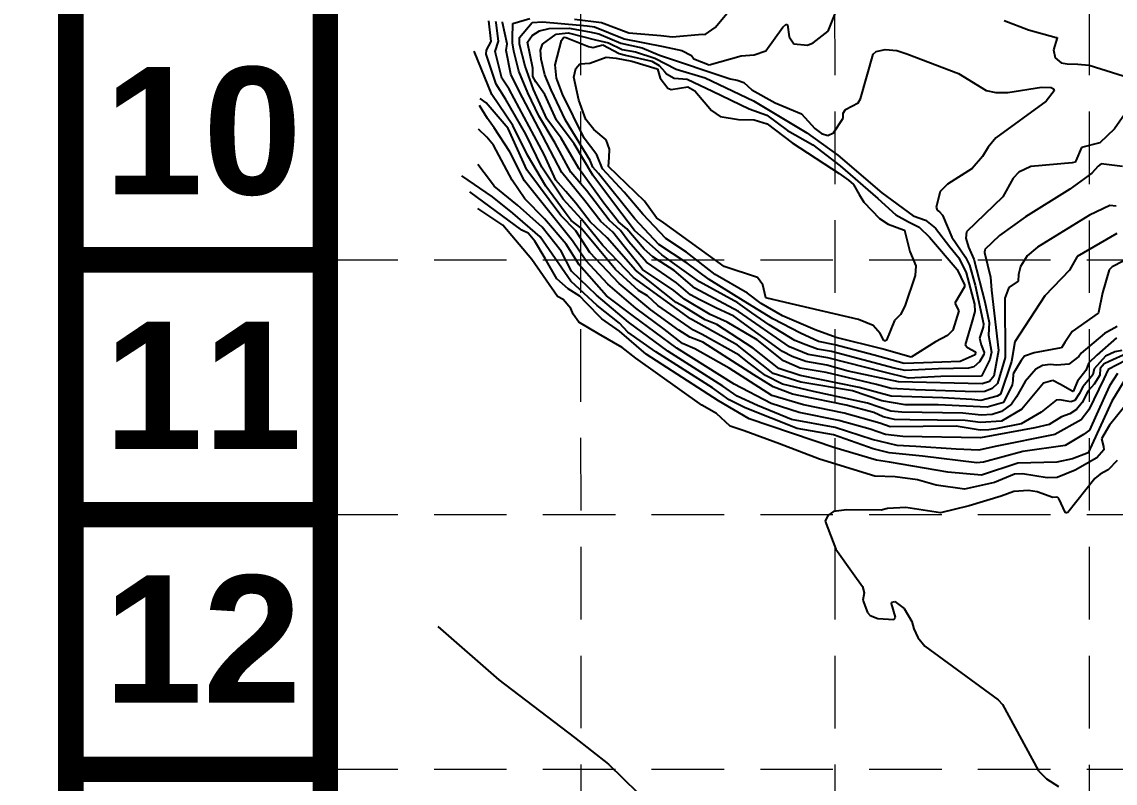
# Model space of a CAD drawing. Header units: inches. Extents: x 2520351 to 2523325, y 7106287 to 7111535.
# Drawn here: x 2520610.3 to 2520836.4, y 7108971.9 to 7109129.2 of the extents above; entities that cross this region are included whole.
import ezdxf
from ezdxf.enums import TextEntityAlignment as Align

# ---------------------------------------------------------------- set-up
doc = ezdxf.new("R2010")
doc.units = ezdxf.units.IN
doc.header["$MEASUREMENT"] = 0
doc.linetypes.add('DASHED', pattern=[0.75, 0.5, -0.25])
doc.linetypes.add('HIDDEN', pattern=[0.375, 0.25, -0.125])
for name, color, linetype in [('BASE', 7, 'Continuous'), ('CONTOURS', 35, 'Continuous'), ('GRID', 254, 'DASHED'), ('XPAV-sc1$0$p-foc', 11, 'Continuous')]:
    doc.layers.add(name, color=color, linetype=linetype)
doc.styles.get("Standard").update_dxf_attribs({"font": 'ARIALBD.TTF'})

msp = doc.modelspace()

# ---------------------------------------------------------------- linework, layer by layer
at = {"layer": 'BASE', "const_width": 5.26}
for points in [[(2522726.09, 7106289.98), (2522726.09, 7109659.08), (2520620.41, 7109659.08), (2520620.41, 7106289.98)], [(2522673.45, 7106342.62), (2522673.45, 7109606.44), (2520673.05, 7109606.44), (2520673.05, 7106342.62)]]:
    msp.add_lwpolyline(points, close=True, dxfattribs=at)
for points in [[(2520673.05, 7109080.01), (2520620.41, 7109080.01)], [(2520673.05, 7109027.37), (2520620.41, 7109027.37)], [(2520673.05, 7108974.73), (2520620.41, 7108974.73)]]:
    msp.add_lwpolyline(points, dxfattribs=at)
at = {"layer": 'CONTOURS'}
for p, q in [((2520777.04, 7109127.31, 747), (2520780.09, 7109134.85, 747)), ((2520753.72, 7109128.02, 746), (2520757.24, 7109132.26, 746)), ((2520707.35, 7109125.18, 743), (2520706.91, 7109129.41, 743)), ((2520708.37, 7109129, 744), (2520708.35, 7109129.31, 744)), ((2520711.86, 7109128.84, 746), (2520715.35, 7109129.91, 746)), ((2520724.61, 7109129.76, 746), (2520730.16, 7109129.07, 746)), ((2520813.47, 7109129.52, 747), (2520818.52, 7109127.53, 747)), ((2520708.87, 7109125.23, 744), (2520708.37, 7109129, 744)), ((2520709.71, 7109129.1, 745), (2520709.71, 7109129.21, 745)), ((2520710.64, 7109124.69, 745), (2520709.71, 7109129.1, 745)), ((2520711.75, 7109125.79, 746), (2520711.86, 7109128.84, 746)), ((2520713.22, 7109125.96, 747), (2520715.84, 7109129.05, 747)), ((2520715.81, 7109126.38, 748), (2520717.36, 7109127.38, 748)), ((2520715.84, 7109129.05, 747), (2520717.99, 7109129.19, 747)), ((2520717.36, 7109127.38, 748), (2520719.34, 7109127.86, 748)), ((2520717.99, 7109129.19, 747), (2520725.72, 7109128.54, 747)), ((2520719.34, 7109127.86, 748), (2520723.48, 7109127.91, 748)), ((2520723.48, 7109127.91, 748), (2520727.68, 7109127.12, 748)), ((2520725.72, 7109128.54, 747), (2520727.2, 7109128.37, 747)), ((2520727.2, 7109128.37, 747), (2520728.73, 7109128.15, 747)), ((2520727.68, 7109127.12, 748), (2520729.65, 7109126.71, 748)), ((2520728.73, 7109128.15, 747), (2520734.86, 7109125.7, 747)), ((2520730.16, 7109129.07, 746), (2520735.82, 7109126.96, 746)), ((2520751.64, 7109126.58, 746), (2520753.72, 7109128.02, 746)), ((2520764.15, 7109123.24, 747), (2520767.7, 7109128.08, 747)), ((2520767.7, 7109128.08, 747), (2520768.33, 7109128.69, 747)), ((2520768.33, 7109128.69, 747), (2520768.4, 7109128.7, 747)), ((2520768.4, 7109128.7, 747), (2520768.53, 7109128.69, 747)), ((2520768.53, 7109128.69, 747), (2520768.61, 7109128.66, 747)), ((2520768.61, 7109128.66, 747), (2520768.67, 7109128.62, 747)), ((2520768.67, 7109128.62, 747), (2520768.99, 7109126.13, 747)), ((2520773.99, 7109124.88, 747), (2520777.04, 7109127.31, 747)), ((2520818.52, 7109127.53, 747), (2520824.26, 7109126, 747)), ((2520706.38, 7109123.35, 743), (2520707.35, 7109125.18, 743)), ((2520708.21, 7109123.06, 744), (2520708.87, 7109125.23, 744)), ((2520711.79, 7109124.84, 746), (2520711.75, 7109125.79, 746)), ((2520712.07, 7109123.17, 746), (2520711.79, 7109124.84, 746)), ((2520713.21, 7109124.57, 747), (2520713.22, 7109125.96, 747)), ((2520714.87, 7109125.04, 748), (2520715.81, 7109126.38, 748)), ((2520715.98, 7109119.65, 748), (2520714.87, 7109125.04, 748)), ((2520718, 7109124.61, 749), (2520720.82, 7109126.66, 749)), ((2520720.57, 7109120.34, 750), (2520721.94, 7109125.37, 750)), ((2520720.82, 7109126.66, 749), (2520723.28, 7109126.96, 749)), ((2520720.82, 7109126.66, 749), (2520720.82, 7109126.66, 749)), ((2520721.94, 7109125.37, 750), (2520722.33, 7109125.96, 750)), ((2520722.33, 7109125.96, 750), (2520722.66, 7109126.06, 750)), ((2520722.66, 7109126.06, 750), (2520727.47, 7109124.11, 750)), ((2520722.66, 7109126.06, 750), (2520722.66, 7109126.06, 750)), ((2520723.28, 7109126.96, 749), (2520728.96, 7109125.46, 749)), ((2520728.96, 7109125.46, 749), (2520731.65, 7109124.89, 749)), ((2520729.65, 7109126.71, 748), (2520734.2, 7109124.78, 748)), ((2520731.65, 7109124.89, 749), (2520734.49, 7109123.5, 749)), ((2520734.2, 7109124.78, 748), (2520738.58, 7109123.86, 748)), ((2520734.86, 7109125.7, 747), (2520742.93, 7109124.1, 747)), ((2520735.82, 7109126.96, 746), (2520742.49, 7109126.4, 746)), ((2520742.49, 7109126.4, 746), (2520744.86, 7109126.14, 746)), ((2520744.86, 7109126.14, 746), (2520751.03, 7109126.64, 746)), ((2520751.03, 7109126.64, 746), (2520751.64, 7109126.58, 746)), ((2520768.99, 7109126.13, 747), (2520769.97, 7109124.67, 747)), ((2520772.82, 7109124.38, 747), (2520773.99, 7109124.88, 747)), ((2520824.46, 7109125.91, 747), (2520823.69, 7109123.4, 747)), ((2520824.26, 7109126, 747), (2520824.31, 7109125.98, 747)), ((2520824.31, 7109125.98, 747), (2520824.41, 7109125.94, 747)), ((2520824.41, 7109125.94, 747), (2520824.46, 7109125.91, 747)), ((2520707.53, 7109114.19, 742), (2520703.84, 7109123.16, 742)), ((2520706.34, 7109122.53, 743), (2520706.38, 7109123.35, 743)), ((2520708.4, 7109116.32, 743), (2520706.34, 7109122.53, 743)), ((2520709.56, 7109117.58, 744), (2520708.21, 7109123.06, 744)), ((2520710.48, 7109123.3, 745), (2520710.64, 7109124.69, 745)), ((2520711.4, 7109118.38, 745), (2520710.48, 7109123.3, 745)), ((2520713.11, 7109119.04, 746), (2520712.07, 7109123.17, 746)), ((2520714.41, 7109120.05, 747), (2520713.21, 7109124.57, 747)), ((2520717.57, 7109123.37, 749), (2520718, 7109124.61, 749)), ((2520717.68, 7109121.52, 749), (2520717.57, 7109123.37, 749)), ((2520727.47, 7109124.11, 750), (2520728.42, 7109123.91, 750)), ((2520728.42, 7109123.91, 750), (2520730.44, 7109124.45, 750)), ((2520730.44, 7109124.45, 750), (2520733.82, 7109122.64, 750)), ((2520733.82, 7109122.64, 750), (2520735.15, 7109122.34, 750)), ((2520734.49, 7109123.5, 749), (2520737.23, 7109123.03, 749)), ((2520737.23, 7109123.03, 749), (2520741.19, 7109121.7, 749)), ((2520738.58, 7109123.86, 748), (2520742.19, 7109122.3, 748)), ((2520742.93, 7109124.1, 747), (2520746.83, 7109123.31, 747)), ((2520746.83, 7109123.31, 747), (2520748.77, 7109122.26, 747)), ((2520761.79, 7109122.4, 747), (2520764.15, 7109123.24, 747)), ((2520769.97, 7109124.67, 747), (2520772.82, 7109124.38, 747)), ((2520783.79, 7109113.33, 748), (2520786.4, 7109122.5, 748)), ((2520786.4, 7109122.5, 748), (2520787.01, 7109123.05, 748)), ((2520787.01, 7109123.05, 748), (2520788.83, 7109123.49, 748)), ((2520788.83, 7109123.49, 748), (2520791.24, 7109123.29, 748)), ((2520788.83, 7109123.49, 748), (2520788.83, 7109123.49, 748)), ((2520791.24, 7109123.29, 748), (2520793.35, 7109122.58, 748)), ((2520793.35, 7109122.58, 748), (2520804.04, 7109118.52, 748)), ((2520823.69, 7109123.4, 747), (2520824, 7109121.8, 747)), ((2520718.43, 7109118.25, 749), (2520717.68, 7109121.52, 749)), ((2520720.88, 7109117.58, 750), (2520720.57, 7109120.34, 750)), ((2520724.89, 7109119.58, 751), (2520725.69, 7109120.5, 751)), ((2520725.69, 7109120.5, 751), (2520727.79, 7109120.68, 751)), ((2520727.79, 7109120.68, 751), (2520731.13, 7109121.88, 751)), ((2520731.13, 7109121.88, 751), (2520733.24, 7109121.68, 751)), ((2520733.24, 7109121.68, 751), (2520736.46, 7109121.1, 751)), ((2520735.15, 7109122.34, 750), (2520740.61, 7109121.07, 750)), ((2520736.46, 7109121.1, 751), (2520741.73, 7109119.53, 751)), ((2520740.61, 7109121.07, 750), (2520742.14, 7109120.18, 750)), ((2520741.19, 7109121.7, 749), (2520745.65, 7109119.44, 749)), ((2520742.19, 7109122.3, 748), (2520756.82, 7109117.43, 748)), ((2520748.77, 7109122.26, 747), (2520749.29, 7109121.53, 747)), ((2520749.29, 7109121.53, 747), (2520752.42, 7109120.32, 747)), ((2520752.42, 7109120.32, 747), (2520759.07, 7109122.17, 747)), ((2520759.07, 7109122.17, 747), (2520761.79, 7109122.4, 747)), ((2520824, 7109121.8, 747), (2520825.29, 7109120.77, 747)), ((2520825.29, 7109120.77, 747), (2520826.53, 7109120.53, 747)), ((2520826.53, 7109120.53, 747), (2520828.74, 7109120.49, 747)), ((2520828.74, 7109120.49, 747), (2520831.09, 7109120.26, 747)), ((2520831.09, 7109120.26, 747), (2520840.52, 7109117.26, 747)), ((2520713.14, 7109114.89, 745), (2520711.4, 7109118.38, 745)), ((2520714.94, 7109114.54, 746), (2520713.11, 7109119.04, 746)), ((2520716.1, 7109115.25, 747), (2520714.41, 7109120.05, 747)), ((2520716, 7109117.88, 748), (2520715.98, 7109119.65, 748)), ((2520719.79, 7109115.16, 749), (2520718.43, 7109118.25, 749)), ((2520724.44, 7109117.76, 751), (2520724.89, 7109119.58, 751)), ((2520741.73, 7109119.53, 751), (2520741.77, 7109119.49, 751)), ((2520741.77, 7109119.49, 751), (2520742.35, 7109117.58, 751)), ((2520742.14, 7109120.18, 750), (2520743.29, 7109118.89, 750)), ((2520743.29, 7109118.89, 750), (2520743.6, 7109118.49, 750)), ((2520743.6, 7109118.49, 750), (2520745.24, 7109117.58, 750)), ((2520745.65, 7109119.44, 749), (2520751.62, 7109117.64, 749)), ((2520804.04, 7109118.52, 748), (2520807.95, 7109116.13, 748)), ((2520710.42, 7109113.19, 743), (2520708.4, 7109116.32, 743)), ((2520711.1, 7109115.29, 744), (2520709.56, 7109117.58, 744)), ((2520716.57, 7109116.82, 748), (2520716, 7109117.88, 748)), ((2520718.45, 7109114.16, 748), (2520716.57, 7109116.82, 748)), ((2520722.12, 7109114.28, 750), (2520720.88, 7109117.58, 750)), ((2520725.48, 7109113, 751), (2520724.44, 7109117.76, 751)), ((2520742.35, 7109117.58, 751), (2520743.9, 7109115.51, 751)), ((2520744.6, 7109115.25, 751), (2520748.03, 7109115.81, 751)), ((2520745.24, 7109117.58, 750), (2520747.91, 7109117.34, 750)), ((2520747.91, 7109117.34, 750), (2520753.13, 7109114.86, 750)), ((2520748.03, 7109115.81, 751), (2520749.52, 7109114.94, 751)), ((2520751.62, 7109117.64, 749), (2520761.62, 7109112.87, 749)), ((2520756.82, 7109117.43, 748), (2520758.28, 7109117.15, 748)), ((2520758.28, 7109117.15, 748), (2520759.64, 7109116.65, 748)), ((2520759.64, 7109116.65, 748), (2520761.26, 7109115.17, 748)), ((2520807.95, 7109116.13, 748), (2520809.74, 7109115.05, 748)), ((2520814.25, 7109114.63, 748), (2520821.18, 7109115.74, 748)), ((2520821.18, 7109115.74, 748), (2520823.23, 7109115.65, 748)), ((2520711.84, 7109107.81, 742), (2520707.53, 7109114.19, 742)), ((2520718.29, 7109101.78, 744), (2520711.1, 7109115.29, 744)), ((2520717.21, 7109107.16, 745), (2520713.14, 7109114.89, 745)), ((2520717.25, 7109109.75, 746), (2520714.94, 7109114.54, 746)), ((2520718.9, 7109109.17, 747), (2520716.1, 7109115.25, 747)), ((2520720.87, 7109108.9, 748), (2520718.45, 7109114.16, 748)), ((2520722.76, 7109108.9, 749), (2520719.79, 7109115.16, 749)), ((2520726.57, 7109105.2, 750), (2520722.12, 7109114.28, 750)), ((2520743.9, 7109115.51, 751), (2520744.6, 7109115.25, 751)), ((2520749.52, 7109114.94, 751), (2520752.96, 7109110.88, 751)), ((2520753.13, 7109114.86, 750), (2520760.72, 7109111.23, 750)), ((2520761.26, 7109115.17, 748), (2520766.12, 7109112.45, 748)), ((2520809.74, 7109115.05, 748), (2520811.72, 7109114.59, 748)), ((2520811.72, 7109114.59, 748), (2520814.25, 7109114.63, 748)), ((2520823.82, 7109114.96, 748), (2520822.19, 7109112.79, 748)), ((2520823.23, 7109115.65, 748), (2520823.68, 7109115.38, 748)), ((2520823.68, 7109115.38, 748), (2520823.82, 7109114.96, 748)), ((2520706.63, 7109109.24, 740), (2520704.97, 7109111.93, 740)), ((2520706.34, 7109112.46, 741), (2520705.08, 7109113.36, 741)), ((2520710.88, 7109107.15, 741), (2520706.34, 7109112.46, 741)), ((2520714.51, 7109105.99, 743), (2520710.42, 7109113.19, 743)), ((2520726.94, 7109109.05, 751), (2520725.48, 7109113, 751)), ((2520760.72, 7109111.23, 750), (2520764.36, 7109109.91, 750)), ((2520761.62, 7109112.87, 749), (2520772.65, 7109106.29, 749)), ((2520766.12, 7109112.45, 748), (2520771.54, 7109110.23, 748)), ((2520780.66, 7109111.1, 748), (2520783.27, 7109112.44, 748)), ((2520783.27, 7109112.44, 748), (2520783.79, 7109113.33, 748)), ((2520822.19, 7109112.79, 748), (2520811.75, 7109105.23, 748)), ((2520839.36, 7109111.47, 747), (2520836.28, 7109107.09, 747)), ((2520707.97, 7109107.32, 740), (2520706.63, 7109109.24, 740)), ((2520720.59, 7109104.12, 746), (2520717.25, 7109109.75, 746)), ((2520721.83, 7109105.2, 747), (2520718.9, 7109109.17, 747)), ((2520728.57, 7109106.96, 751), (2520726.94, 7109109.05, 751)), ((2520752.96, 7109110.88, 751), (2520754.71, 7109109.62, 751)), ((2520754.71, 7109109.62, 751), (2520758.52, 7109109.04, 751)), ((2520758.52, 7109109.04, 751), (2520761.76, 7109108.94, 751)), ((2520761.76, 7109108.94, 751), (2520764.43, 7109108.14, 751)), ((2520764.36, 7109109.91, 750), (2520768.63, 7109106.72, 750)), ((2520771.54, 7109110.23, 748), (2520774.28, 7109107.19, 748)), ((2520778.2, 7109106.3, 748), (2520780.18, 7109109.27, 748)), ((2520780.14, 7109110.33, 748), (2520780.66, 7109111.1, 748)), ((2520780.18, 7109109.27, 748), (2520780.14, 7109110.33, 748)), ((2520706.44, 7109105.4, 739), (2520704.72, 7109107.06, 739)), ((2520711.21, 7109102.32, 740), (2520707.97, 7109107.32, 740)), ((2520714.74, 7109098.59, 741), (2520710.88, 7109107.15, 741)), ((2520714.87, 7109101.66, 742), (2520711.84, 7109107.81, 742)), ((2520722, 7109098.09, 745), (2520717.21, 7109107.16, 745)), ((2520724.5, 7109103.98, 748), (2520720.87, 7109108.9, 748)), ((2520727.87, 7109100.53, 749), (2520722.76, 7109108.9, 749)), ((2520731.13, 7109104.8, 751), (2520728.57, 7109106.96, 751)), ((2520764.43, 7109108.14, 751), (2520769.63, 7109104.21, 751)), ((2520768.63, 7109106.72, 750), (2520773.89, 7109103.77, 750)), ((2520774.28, 7109107.19, 748), (2520775.69, 7109106.14, 748)), ((2520836.28, 7109107.09, 747), (2520833.25, 7109104.2, 747)), ((2520707.82, 7109103.74, 739), (2520706.44, 7109105.4, 739)), ((2520717.82, 7109099.19, 743), (2520714.51, 7109105.99, 743)), ((2520725.48, 7109098.89, 747), (2520721.83, 7109105.2, 747)), ((2520729.23, 7109101.7, 750), (2520726.57, 7109105.2, 750)), ((2520731.83, 7109102.86, 751), (2520731.13, 7109104.8, 751)), ((2520772.65, 7109106.29, 749), (2520779.04, 7109101.63, 749)), ((2520775.69, 7109106.14, 748), (2520777, 7109105.73, 748)), ((2520777, 7109105.73, 748), (2520778.2, 7109106.3, 748)), ((2520811.75, 7109105.23, 748), (2520810.16, 7109103.3, 748)), ((2520711.67, 7109096.51, 739), (2520707.82, 7109103.74, 739)), ((2520714.26, 7109096.33, 740), (2520711.21, 7109102.32, 740)), ((2520723.81, 7109098.16, 746), (2520720.59, 7109104.12, 746)), ((2520728.41, 7109097.52, 748), (2520724.5, 7109103.98, 748)), ((2520731.8, 7109101.16, 751), (2520731.83, 7109102.86, 751)), ((2520769.63, 7109104.21, 751), (2520779.33, 7109097.84, 751)), ((2520773.89, 7109103.77, 750), (2520779.57, 7109099.44, 750)), ((2520810.16, 7109103.3, 748), (2520809.02, 7109101.36, 748)), ((2520829.45, 7109103.23, 747), (2520828.31, 7109100.48, 747)), ((2520833.25, 7109104.2, 747), (2520829.45, 7109103.23, 747)), ((2520718.66, 7109095.28, 742), (2520714.87, 7109101.66, 742)), ((2520720.76, 7109096.49, 744), (2520718.29, 7109101.78, 744)), ((2520728.42, 7109099.14, 749), (2520727.87, 7109100.53, 749)), ((2520730.41, 7109098.85, 750), (2520729.23, 7109101.7, 750)), ((2520731.64, 7109099.31, 751), (2520731.8, 7109101.16, 751)), ((2520779.04, 7109101.63, 749), (2520788.17, 7109093.85, 749)), ((2520809.02, 7109101.36, 748), (2520806.84, 7109098.92, 748)), ((2520827.53, 7109100.06, 747), (2520818.96, 7109099.28, 747)), ((2520828.14, 7109100.22, 747), (2520827.53, 7109100.06, 747)), ((2520828.31, 7109100.48, 747), (2520828.14, 7109100.22, 747)), ((2520833.57, 7109099.89, 746), (2520832.95, 7109099.37, 746)), ((2520837.98, 7109099.32, 746), (2520833.57, 7109099.89, 746)), ((2520707.22, 7109096.27, 738), (2520704.6, 7109099.72, 738)), ((2520721.75, 7109089.18, 741), (2520714.74, 7109098.59, 741)), ((2520722.26, 7109092.54, 743), (2520717.82, 7109099.19, 743)), ((2520726.76, 7109092.19, 745), (2520722, 7109098.09, 745)), ((2520727.11, 7109094.36, 746), (2520723.81, 7109098.16, 746)), ((2520730.7, 7109091.7, 747), (2520725.48, 7109098.89, 747)), ((2520729.58, 7109097.86, 749), (2520728.42, 7109099.14, 749)), ((2520737.1, 7109088.49, 749), (2520729.58, 7109097.86, 749)), ((2520734.86, 7109093.98, 750), (2520730.41, 7109098.85, 750)), ((2520739.06, 7109092.17, 751), (2520731.64, 7109099.31, 751)), ((2520779.33, 7109097.84, 751), (2520780.3, 7109097.16, 751)), ((2520779.33, 7109097.84, 751), (2520779.33, 7109097.84, 751)), ((2520779.57, 7109099.44, 750), (2520787.37, 7109092.7, 750)), ((2520806.84, 7109098.92, 748), (2520801.77, 7109095.67, 748)), ((2520816.54, 7109098.14, 747), (2520815.31, 7109096.91, 747)), ((2520818.96, 7109099.28, 747), (2520816.54, 7109098.14, 747)), ((2520831.63, 7109097.92, 746), (2520827.09, 7109094.61, 746)), ((2520832.95, 7109099.37, 746), (2520831.63, 7109097.92, 746)), ((2520707.61, 7109093.07, 737), (2520701.29, 7109097.36, 737)), ((2520708, 7109095.23, 738), (2520707.22, 7109096.27, 738)), ((2520714.3, 7109092.63, 739), (2520711.67, 7109096.51, 739)), ((2520724.19, 7109083.95, 740), (2520714.26, 7109096.33, 740)), ((2520722.82, 7109094.15, 744), (2520720.76, 7109096.49, 744)), ((2520733.1, 7109091.28, 748), (2520728.41, 7109097.52, 748)), ((2520780.3, 7109097.16, 751), (2520781.28, 7109096.46, 751)), ((2520781.28, 7109096.46, 751), (2520782.29, 7109095.56, 751)), ((2520782.29, 7109095.56, 751), (2520783.45, 7109093.55, 751)), ((2520801.77, 7109095.67, 748), (2520800.23, 7109094.12, 748)), ((2520815.31, 7109096.91, 747), (2520813.19, 7109093.02, 747)), ((2520713.7, 7109086.13, 736), (2520702.93, 7109094.08, 736)), ((2520712.79, 7109091.35, 738), (2520708, 7109095.23, 738)), ((2520722.7, 7109089.78, 742), (2520718.66, 7109095.28, 742)), ((2520724.87, 7109091.7, 744), (2520722.82, 7109094.15, 744)), ((2520731.74, 7109088.24, 746), (2520727.11, 7109094.36, 746)), ((2520738.7, 7109089.44, 750), (2520734.86, 7109093.98, 750)), ((2520783.45, 7109093.55, 751), (2520784.44, 7109091.93, 751)), ((2520788.17, 7109093.85, 749), (2520794.67, 7109089.11, 749)), ((2520800.23, 7109094.12, 748), (2520799.4, 7109090.9, 748)), ((2520827.09, 7109094.61, 746), (2520817.87, 7109088.92, 746)), ((2520711.81, 7109089.68, 737), (2520707.61, 7109093.07, 737)), ((2520717.88, 7109086.74, 738), (2520712.79, 7109091.35, 738)), ((2520718.37, 7109088.49, 739), (2520714.3, 7109092.63, 739)), ((2520726.06, 7109088.45, 743), (2520722.26, 7109092.54, 743)), ((2520727.83, 7109087.9, 744), (2520724.87, 7109091.7, 744)), ((2520730.04, 7109087.93, 745), (2520726.76, 7109092.19, 745)), ((2520733.69, 7109087.88, 747), (2520730.7, 7109091.7, 747)), ((2520737.04, 7109086.08, 748), (2520733.1, 7109091.28, 748)), ((2520741.55, 7109088.7, 751), (2520739.06, 7109092.17, 751)), ((2520784.44, 7109091.93, 751), (2520787.66, 7109088.58, 751)), ((2520787.37, 7109092.7, 750), (2520791.1, 7109089.29, 750)), ((2520799.4, 7109090.9, 748), (2520799.6, 7109090.27, 748)), ((2520813.19, 7109093.02, 747), (2520805.67, 7109085.81, 747)), ((2520835.3, 7109091.24, 745), (2520831.14, 7109089.23, 745)), ((2520836.63, 7109091.13, 745), (2520835.3, 7109091.24, 745)), ((2520709.79, 7109087.2, 735), (2520704.63, 7109090.64, 735)), ((2520717.53, 7109084.8, 737), (2520711.81, 7109089.68, 737)), ((2520724.86, 7109086.02, 741), (2520721.75, 7109089.18, 741)), ((2520723.88, 7109088.13, 742), (2520722.7, 7109089.78, 742)), ((2520743.48, 7109084.42, 750), (2520738.7, 7109089.44, 750)), ((2520743.11, 7109087.68, 751), (2520741.55, 7109088.7, 751)), ((2520787.66, 7109088.58, 751), (2520789.47, 7109087.39, 751)), ((2520791.1, 7109089.29, 750), (2520793.69, 7109087.85, 750)), ((2520794.67, 7109089.11, 749), (2520797.19, 7109088.19, 749)), ((2520799.6, 7109090.27, 748), (2520800.08, 7109089.93, 748)), ((2520800.08, 7109089.93, 748), (2520800.73, 7109089.24, 748)), ((2520800.73, 7109089.24, 748), (2520802.62, 7109084.69, 748)), ((2520817.87, 7109088.92, 746), (2520812.54, 7109085.02, 746)), ((2520831.14, 7109089.23, 745), (2520820.38, 7109082.67, 745)), ((2520715.75, 7109080.11, 735), (2520709.79, 7109087.2, 735)), ((2520721.86, 7109081.84, 738), (2520717.88, 7109086.74, 738)), ((2520722.9, 7109083.26, 739), (2520718.37, 7109088.49, 739)), ((2520725.95, 7109086.55, 742), (2520723.88, 7109088.13, 742)), ((2520733.06, 7109078.02, 742), (2520725.95, 7109086.55, 742)), ((2520730.48, 7109082.95, 743), (2520726.06, 7109088.45, 743)), ((2520731.33, 7109084.57, 744), (2520727.83, 7109087.9, 744)), ((2520732.52, 7109085.74, 745), (2520730.04, 7109087.93, 745)), ((2520734.08, 7109086.05, 746), (2520731.74, 7109088.24, 746)), ((2520735.41, 7109086.43, 747), (2520733.69, 7109087.88, 747)), ((2520739, 7109082.22, 747), (2520735.41, 7109086.43, 747)), ((2520742.04, 7109083.17, 749), (2520737.1, 7109088.49, 749)), ((2520755.58, 7109078.67, 751), (2520743.11, 7109087.68, 751)), ((2520789.47, 7109087.39, 751), (2520792.65, 7109086.24, 751)), ((2520793.69, 7109087.85, 750), (2520795.86, 7109086.76, 750)), ((2520795.86, 7109086.76, 750), (2520798.06, 7109084.73, 750)), ((2520797.19, 7109088.19, 749), (2520799.24, 7109086.59, 749)), ((2520799.24, 7109086.59, 749), (2520802.26, 7109082.74, 749)), ((2520715.02, 7109085.54, 736), (2520713.7, 7109086.13, 736)), ((2520716.38, 7109083.87, 736), (2520715.02, 7109085.54, 736)), ((2520723.87, 7109075.64, 737), (2520717.53, 7109084.8, 737)), ((2520727.77, 7109081.51, 741), (2520724.86, 7109086.02, 741)), ((2520737.23, 7109077.87, 744), (2520731.33, 7109084.57, 744)), ((2520734.86, 7109082.77, 745), (2520732.52, 7109085.74, 745)), ((2520735.82, 7109083.74, 746), (2520734.08, 7109086.05, 746)), ((2520742.68, 7109081.06, 748), (2520737.04, 7109086.08, 748)), ((2520747.75, 7109081.64, 750), (2520743.48, 7109084.42, 750)), ((2520792.65, 7109086.24, 751), (2520792.71, 7109086.22, 751)), ((2520792.71, 7109086.22, 751), (2520792.76, 7109086.19, 751)), ((2520792.76, 7109086.19, 751), (2520792.81, 7109086.17, 751)), ((2520792.81, 7109086.17, 751), (2520792.86, 7109086.14, 751)), ((2520792.86, 7109086.14, 751), (2520793.95, 7109081.75, 751)), ((2520798.06, 7109084.73, 750), (2520803.78, 7109078, 750)), ((2520802.62, 7109084.69, 748), (2520805.48, 7109080.55, 748)), ((2520805.67, 7109085.81, 747), (2520805.52, 7109084.49, 747)), ((2520805.52, 7109084.49, 747), (2520806.12, 7109082.67, 747)), ((2520812.54, 7109085.02, 746), (2520809.46, 7109082.14, 746)), ((2520836.77, 7109085.49, 744), (2520828.58, 7109080.73, 744)), ((2520718.53, 7109080.31, 736), (2520716.38, 7109083.87, 736)), ((2520723.98, 7109077.7, 738), (2520721.86, 7109081.84, 738)), ((2520725.55, 7109078.98, 739), (2520722.9, 7109083.26, 739)), ((2520726.97, 7109079.88, 740), (2520724.19, 7109083.95, 740)), ((2520736.79, 7109076.39, 743), (2520730.48, 7109082.95, 743)), ((2520737.76, 7109079.22, 745), (2520734.86, 7109082.77, 745)), ((2520739.48, 7109079.52, 746), (2520735.82, 7109083.74, 746)), ((2520740.81, 7109080.61, 747), (2520739, 7109082.22, 747)), ((2520747.93, 7109079.34, 749), (2520742.04, 7109083.17, 749)), ((2520802.26, 7109082.74, 749), (2520804.09, 7109080.41, 749)), ((2520806.12, 7109082.67, 747), (2520807.21, 7109080.16, 747)), ((2520809.46, 7109082.14, 746), (2520809.41, 7109081.55, 746)), ((2520820.38, 7109082.67, 745), (2520818.21, 7109080.86, 745)), ((2520721.07, 7109072.44, 735), (2520715.75, 7109080.11, 735)), ((2520720.91, 7109076.08, 736), (2520718.53, 7109080.31, 736)), ((2520731.48, 7109074.97, 740), (2520726.97, 7109079.88, 740)), ((2520733.84, 7109075.14, 741), (2520727.77, 7109081.51, 741)), ((2520745.23, 7109077.83, 747), (2520740.81, 7109080.61, 747)), ((2520750.46, 7109075.5, 748), (2520742.68, 7109081.06, 748)), ((2520753.7, 7109076.96, 750), (2520747.75, 7109081.64, 750)), ((2520793.95, 7109081.75, 751), (2520795.21, 7109078.78, 751)), ((2520804.09, 7109080.41, 749), (2520805.59, 7109077.31, 749)), ((2520805.48, 7109080.55, 748), (2520806.32, 7109078.91, 748)), ((2520807.21, 7109080.16, 747), (2520809.51, 7109071.31, 747)), ((2520809.41, 7109081.55, 746), (2520810.67, 7109076.43, 746)), ((2520818.21, 7109080.86, 745), (2520816.83, 7109078.64, 745)), ((2520828.58, 7109080.73, 744), (2520826.96, 7109077.88, 744)), ((2520838.07, 7109079.77, 743), (2520835.79, 7109078.55, 743)), ((2520729.14, 7109072.73, 738), (2520723.98, 7109077.7, 738)), ((2520731.24, 7109072.6, 739), (2520725.55, 7109078.98, 739)), ((2520737.84, 7109073.67, 742), (2520733.06, 7109078.02, 742)), ((2520745.65, 7109071.2, 744), (2520737.23, 7109077.87, 744)), ((2520738.65, 7109078.03, 745), (2520737.76, 7109079.22, 745)), ((2520745.15, 7109073.67, 745), (2520738.65, 7109078.03, 745)), ((2520745.72, 7109075.24, 746), (2520739.48, 7109079.52, 746)), ((2520749.49, 7109074.17, 747), (2520745.23, 7109077.83, 747)), ((2520752.46, 7109075.99, 749), (2520747.93, 7109079.34, 749)), ((2520762.46, 7109076.4, 751), (2520755.58, 7109078.67, 751)), ((2520795.21, 7109078.78, 751), (2520795.08, 7109076.77, 751)), ((2520803.78, 7109078, 750), (2520805.24, 7109074.85, 750)), ((2520805.59, 7109077.31, 749), (2520807.36, 7109070.87, 749)), ((2520806.32, 7109078.91, 748), (2520807.48, 7109074.81, 748)), ((2520816.83, 7109078.64, 745), (2520816.43, 7109077.02, 745)), ((2520826.96, 7109077.88, 744), (2520821.88, 7109072.55, 744)), ((2520835.17, 7109077.97, 743), (2520833.82, 7109073.18, 743)), ((2520835.79, 7109078.55, 743), (2520835.17, 7109077.97, 743)), ((2520723.29, 7109074.03, 736), (2520720.91, 7109076.08, 736)), ((2520729.32, 7109070.6, 737), (2520723.87, 7109075.64, 737)), ((2520740.36, 7109069.71, 741), (2520733.84, 7109075.14, 741)), ((2520748.61, 7109067.8, 743), (2520736.79, 7109076.39, 743)), ((2520748.62, 7109072.79, 746), (2520745.72, 7109075.24, 746)), ((2520758.39, 7109071.11, 748), (2520750.46, 7109075.5, 748)), ((2520759.56, 7109071.56, 749), (2520752.46, 7109075.99, 749)), ((2520760.35, 7109073.1, 750), (2520753.7, 7109076.96, 750)), ((2520763.54, 7109074.83, 751), (2520762.46, 7109076.4, 751)), ((2520795.08, 7109076.77, 751), (2520792.94, 7109070.43, 751)), ((2520810.67, 7109076.43, 746), (2520810.88, 7109073.75, 746)), ((2520816.34, 7109075.63, 745), (2520814.42, 7109074.31, 745)), ((2520816.43, 7109077.02, 745), (2520816.34, 7109075.63, 745)), ((2520725.72, 7109072.53, 736), (2520723.29, 7109074.03, 736)), ((2520737.31, 7109070.04, 740), (2520731.48, 7109074.97, 740)), ((2520739.69, 7109072.58, 742), (2520737.84, 7109073.67, 742)), ((2520747.33, 7109071.9, 745), (2520745.15, 7109073.67, 745)), ((2520750.4, 7109071.84, 746), (2520748.62, 7109072.79, 746)), ((2520758.55, 7109069.34, 747), (2520749.49, 7109074.17, 747)), ((2520763.2, 7109070.97, 750), (2520760.35, 7109073.1, 750)), ((2520764.15, 7109072.19, 751), (2520763.54, 7109074.83, 751)), ((2520805.27, 7109074.44, 750), (2520803.24, 7109071.07, 750)), ((2520805.24, 7109074.85, 750), (2520805.27, 7109074.44, 750)), ((2520807.48, 7109074.81, 748), (2520809.23, 7109066.82, 748)), ((2520810.88, 7109073.75, 746), (2520812.33, 7109061.25, 746)), ((2520814.42, 7109074.31, 745), (2520813.59, 7109072.08, 745)), ((2520833.82, 7109073.18, 743), (2520832.99, 7109069.13, 743)), ((2520722.24, 7109071.82, 735), (2520721.07, 7109072.44, 735)), ((2520723.84, 7109069.98, 735), (2520722.24, 7109071.82, 735)), ((2520726.99, 7109071.1, 736), (2520725.72, 7109072.53, 736)), ((2520730.28, 7109067.8, 736), (2520726.99, 7109071.1, 736)), ((2520735.8, 7109067.16, 738), (2520729.14, 7109072.73, 738)), ((2520733.93, 7109066.96, 737), (2520729.32, 7109070.6, 737)), ((2520736.79, 7109068.41, 739), (2520731.24, 7109072.6, 739)), ((2520741.86, 7109070.6, 742), (2520739.69, 7109072.58, 742)), ((2520749.24, 7109065.47, 742), (2520741.86, 7109070.6, 742)), ((2520747.29, 7109070.29, 744), (2520745.65, 7109071.2, 744)), ((2520752.67, 7109068.7, 745), (2520747.33, 7109071.9, 745)), ((2520753.94, 7109070.05, 746), (2520750.4, 7109071.84, 746)), ((2520761.3, 7109069.06, 748), (2520758.39, 7109071.11, 748)), ((2520765.63, 7109067.83, 749), (2520759.56, 7109071.56, 749)), ((2520767.59, 7109068.48, 750), (2520763.2, 7109070.97, 750)), ((2520764.19, 7109072.16, 751), (2520764.15, 7109072.19, 751)), ((2520768.24, 7109071.18, 751), (2520764.19, 7109072.16, 751)), ((2520783.37, 7109067.72, 751), (2520768.24, 7109071.18, 751)), ((2520803.24, 7109071.07, 750), (2520804.11, 7109069.48, 750)), ((2520807.36, 7109070.87, 749), (2520807.4, 7109069.35, 749)), ((2520809.51, 7109071.31, 747), (2520810.4, 7109067.05, 747)), ((2520813.59, 7109072.08, 745), (2520813.71, 7109059.82, 745)), ((2520821.88, 7109072.55, 744), (2520815.65, 7109063.06, 744)), ((2520724.31, 7109068.8, 735), (2520723.84, 7109069.98, 735)), ((2520725.49, 7109067.14, 735), (2520724.31, 7109068.8, 735)), ((2520745.75, 7109061.76, 739), (2520736.79, 7109068.41, 739)), ((2520743.12, 7109065.71, 740), (2520737.31, 7109070.04, 740)), ((2520746.19, 7109065.48, 741), (2520740.36, 7109069.71, 741)), ((2520751.65, 7109067.65, 744), (2520747.29, 7109070.29, 744)), ((2520756.15, 7109067.13, 745), (2520752.67, 7109068.7, 745)), ((2520757.58, 7109068.39, 746), (2520753.94, 7109070.05, 746)), ((2520767.65, 7109061.11, 746), (2520757.58, 7109068.39, 746)), ((2520769.1, 7109062.05, 747), (2520758.55, 7109069.34, 747)), ((2520764.88, 7109066.6, 748), (2520761.3, 7109069.06, 748)), ((2520774.35, 7109065.57, 750), (2520767.59, 7109068.48, 750)), ((2520792.01, 7109068.71, 751), (2520790.78, 7109067.45, 751)), ((2520792.94, 7109070.43, 751), (2520792.01, 7109068.71, 751)), ((2520804.11, 7109069.48, 750), (2520802.89, 7109065.49, 750)), ((2520807.4, 7109069.35, 749), (2520806.76, 7109067.14, 749)), ((2520832.94, 7109069.01, 743), (2520827.54, 7109065.21, 743)), ((2520832.99, 7109069.13, 743), (2520832.94, 7109069.01, 743)), ((2520729.58, 7109064.73, 735), (2520725.49, 7109067.14, 735)), ((2520733.93, 7109065.28, 736), (2520730.28, 7109067.8, 736)), ((2520735.64, 7109065.08, 737), (2520733.93, 7109066.96, 737)), ((2520743.91, 7109061.12, 738), (2520735.8, 7109067.16, 738)), ((2520758.33, 7109062.36, 743), (2520748.61, 7109067.8, 743)), ((2520754.06, 7109066.64, 744), (2520751.65, 7109067.65, 744)), ((2520761.53, 7109061.76, 744), (2520754.06, 7109066.64, 744)), ((2520762.36, 7109063.49, 745), (2520756.15, 7109067.13, 745)), ((2520770.18, 7109063.34, 748), (2520764.88, 7109066.6, 748)), ((2520771.34, 7109064.88, 749), (2520765.63, 7109067.83, 749)), ((2520786.37, 7109066.42, 751), (2520783.37, 7109067.72, 751)), ((2520787.85, 7109064.77, 751), (2520786.37, 7109066.42, 751)), ((2520790.78, 7109067.45, 751), (2520789.12, 7109063.44, 751)), ((2520806.76, 7109067.14, 749), (2520805.42, 7109062.46, 749)), ((2520809.11, 7109066.11, 748), (2520808.34, 7109063.81, 748)), ((2520809.23, 7109066.82, 748), (2520809.11, 7109066.11, 748)), ((2520810.4, 7109067.05, 747), (2520810.26, 7109064.47, 747)), ((2520836.82, 7109066.26, 742), (2520834.22, 7109064.81, 742)), ((2520734.49, 7109061.87, 735), (2520729.58, 7109064.73, 735)), ((2520739.42, 7109060.53, 736), (2520733.93, 7109065.28, 736)), ((2520741.44, 7109060.98, 737), (2520735.64, 7109065.08, 737)), ((2520746.94, 7109062.72, 740), (2520743.12, 7109065.71, 740)), ((2520748.47, 7109064.03, 741), (2520746.19, 7109065.48, 741)), ((2520751.11, 7109062.98, 741), (2520748.47, 7109064.03, 741)), ((2520751.04, 7109064.6, 742), (2520749.24, 7109065.47, 742)), ((2520758.67, 7109060.3, 742), (2520751.04, 7109064.6, 742)), ((2520775.08, 7109063.13, 749), (2520771.34, 7109064.88, 749)), ((2520778.74, 7109063.95, 750), (2520774.35, 7109065.57, 750)), ((2520788.14, 7109061.6, 750), (2520778.74, 7109063.95, 750)), ((2520788.57, 7109063.34, 751), (2520787.85, 7109064.77, 751)), ((2520801.74, 7109064.35, 750), (2520799.26, 7109063.05, 750)), ((2520802.89, 7109065.49, 750), (2520801.74, 7109064.35, 750)), ((2520808.34, 7109063.81, 748), (2520808.74, 7109062.46, 748)), ((2520810.26, 7109064.47, 747), (2520810.85, 7109060.97, 747)), ((2520827.54, 7109065.21, 743), (2520826.05, 7109062.97, 743)), ((2520834.22, 7109064.81, 742), (2520829.42, 7109060.73, 742)), ((2520836.71, 7109063.92, 741), (2520832.66, 7109060.29, 741)), ((2520737.31, 7109059.7, 735), (2520734.49, 7109061.87, 735)), ((2520757.63, 7109054.35, 739), (2520745.75, 7109061.76, 739)), ((2520749.51, 7109061.6, 740), (2520746.94, 7109062.72, 740)), ((2520756.58, 7109057.63, 740), (2520749.51, 7109061.6, 740)), ((2520761.68, 7109056.26, 741), (2520751.11, 7109062.98, 741)), ((2520765.68, 7109056.54, 743), (2520758.33, 7109062.36, 743)), ((2520766.87, 7109057.55, 744), (2520761.53, 7109061.76, 744)), ((2520767.8, 7109059.15, 745), (2520762.36, 7109063.49, 745)), ((2520772.92, 7109060.48, 747), (2520769.1, 7109062.05, 747)), ((2520772.43, 7109062.45, 748), (2520770.18, 7109063.34, 748)), ((2520774.84, 7109061.53, 748), (2520772.43, 7109062.45, 748)), ((2520777.79, 7109061.06, 748), (2520774.84, 7109061.53, 748)), ((2520778.43, 7109062.44, 749), (2520775.08, 7109063.13, 749)), ((2520786.61, 7109060.35, 749), (2520778.43, 7109062.44, 749)), ((2520794.21, 7109059.9, 750), (2520788.14, 7109061.6, 750)), ((2520788.71, 7109063.29, 751), (2520788.57, 7109063.34, 751)), ((2520788.89, 7109063.25, 751), (2520788.71, 7109063.29, 751)), ((2520788.99, 7109063.26, 751), (2520788.89, 7109063.25, 751)), ((2520789.12, 7109063.44, 751), (2520788.99, 7109063.26, 751)), ((2520799.26, 7109063.05, 750), (2520794.21, 7109059.9, 750)), ((2520805.42, 7109062.46, 749), (2520805.86, 7109061.89, 749)), ((2520805.86, 7109061.89, 749), (2520807.58, 7109060.98, 749)), ((2520808.74, 7109062.46, 748), (2520809.37, 7109060.85, 748)), ((2520815.65, 7109063.06, 744), (2520815, 7109058.98, 744)), ((2520825.26, 7109061.84, 743), (2520819.67, 7109060.83, 743)), ((2520825.31, 7109061.86, 743), (2520825.26, 7109061.84, 743)), ((2520826.05, 7109062.97, 743), (2520825.31, 7109061.86, 743)), ((2520750.93, 7109049.97, 735), (2520737.31, 7109059.7, 735)), ((2520754.39, 7109050.89, 736), (2520739.42, 7109060.53, 736)), ((2520753.12, 7109053.58, 737), (2520741.44, 7109060.98, 737)), ((2520755.29, 7109053.89, 738), (2520743.91, 7109061.12, 738)), ((2520760.45, 7109058.84, 742), (2520758.67, 7109060.3, 742)), ((2520769.61, 7109060.07, 746), (2520767.65, 7109061.11, 746)), ((2520772.42, 7109058.99, 746), (2520769.61, 7109060.07, 746)), ((2520776.99, 7109059.76, 747), (2520772.92, 7109060.48, 747)), ((2520788.65, 7109056.81, 747), (2520776.99, 7109059.76, 747)), ((2520790.72, 7109057.62, 748), (2520777.79, 7109061.06, 748)), ((2520792.76, 7109058.61, 749), (2520786.61, 7109060.35, 749)), ((2520807.48, 7109060.38, 749), (2520804.39, 7109058.99, 749)), ((2520807.58, 7109060.98, 749), (2520807.48, 7109060.38, 749)), ((2520809.26, 7109060.47, 748), (2520808.36, 7109058.94, 748)), ((2520810.5, 7109059.42, 747), (2520808.81, 7109055.97, 747)), ((2520809.37, 7109060.85, 748), (2520809.26, 7109060.47, 748)), ((2520810.85, 7109060.97, 747), (2520810.5, 7109059.42, 747)), ((2520812.33, 7109061.25, 746), (2520811.36, 7109055.99, 746)), ((2520813.71, 7109059.82, 745), (2520812.12, 7109054.48, 745)), ((2520816.98, 7109059.23, 743), (2520815.32, 7109056.46, 743)), ((2520817.67, 7109060.1, 743), (2520816.98, 7109059.23, 743)), ((2520819.67, 7109060.83, 743), (2520817.67, 7109060.1, 743)), ((2520828.94, 7109060.02, 742), (2520826.88, 7109058.48, 742)), ((2520829.42, 7109060.73, 742), (2520828.94, 7109060.02, 742)), ((2520832.66, 7109060.29, 741), (2520830.96, 7109058.71, 741)), ((2520834.42, 7109060.13, 740), (2520832.11, 7109057.47, 740)), ((2520836.35, 7109061.01, 740), (2520834.42, 7109060.13, 740)), ((2520838.74, 7109059.25, 738), (2520835.02, 7109057.37, 738)), ((2520838.88, 7109060.65, 739), (2520835.21, 7109059.01, 739)), ((2520837.85, 7109061.27, 740), (2520836.35, 7109061.01, 740)), ((2520765.39, 7109052.01, 740), (2520756.58, 7109057.63, 740)), ((2520764.12, 7109056.11, 742), (2520760.45, 7109058.84, 742)), ((2520771.27, 7109056.14, 744), (2520766.87, 7109057.55, 744)), ((2520771.26, 7109057.6, 745), (2520767.8, 7109059.15, 745)), ((2520776.69, 7109056.72, 745), (2520771.26, 7109057.6, 745)), ((2520776.77, 7109058.27, 746), (2520772.42, 7109058.99, 746)), ((2520781.23, 7109057.01, 746), (2520776.77, 7109058.27, 746)), ((2520791.61, 7109054.79, 746), (2520781.23, 7109057.01, 746)), ((2520792.98, 7109057.12, 748), (2520790.72, 7109057.62, 748)), ((2520796.76, 7109058.71, 749), (2520792.76, 7109058.61, 749)), ((2520799.87, 7109057.48, 748), (2520792.98, 7109057.12, 748)), ((2520804.39, 7109058.99, 749), (2520796.76, 7109058.71, 749)), ((2520806.1, 7109057.6, 748), (2520799.87, 7109057.48, 748)), ((2520807.22, 7109057.92, 748), (2520806.1, 7109057.6, 748)), ((2520808.36, 7109058.94, 748), (2520807.22, 7109057.92, 748)), ((2520815, 7109058.98, 744), (2520812.7, 7109052.26, 744)), ((2520820.02, 7109057.41, 742), (2520817.85, 7109054.89, 742)), ((2520821.42, 7109058.17, 742), (2520820.02, 7109057.41, 742)), ((2520823, 7109058.4, 742), (2520821.42, 7109058.17, 742)), ((2520824.35, 7109058.24, 742), (2520823, 7109058.4, 742)), ((2520826.88, 7109058.48, 742), (2520824.35, 7109058.24, 742)), ((2520830.34, 7109057.15, 741), (2520828.63, 7109054.95, 741)), ((2520830.96, 7109058.71, 741), (2520830.34, 7109057.15, 741)), ((2520832.11, 7109057.47, 740), (2520831.81, 7109056.23, 740)), ((2520833.31, 7109057.54, 739), (2520833.24, 7109056.21, 739)), ((2520834.14, 7109058.52, 739), (2520833.31, 7109057.54, 739)), ((2520835.02, 7109057.37, 738), (2520834.1, 7109055.42, 738)), ((2520835.21, 7109059.01, 739), (2520834.14, 7109058.52, 739)), ((2520765.72, 7109053.77, 741), (2520761.68, 7109056.26, 741)), ((2520767.6, 7109054.35, 742), (2520764.12, 7109056.11, 742)), ((2520771.4, 7109054.73, 743), (2520765.68, 7109056.54, 743)), ((2520783.5, 7109053.65, 744), (2520771.27, 7109056.14, 744)), ((2520782.08, 7109052.93, 743), (2520771.4, 7109054.73, 743)), ((2520787.1, 7109054.28, 745), (2520776.69, 7109056.72, 745)), ((2520793.66, 7109055.54, 747), (2520788.65, 7109056.81, 747)), ((2520808.91, 7109054.38, 746), (2520791.61, 7109054.79, 746)), ((2520800.38, 7109055.93, 747), (2520793.66, 7109055.54, 747)), ((2520808.78, 7109055.95, 747), (2520800.38, 7109055.93, 747)), ((2520808.81, 7109055.97, 747), (2520808.78, 7109055.95, 747)), ((2520810.43, 7109054.88, 746), (2520808.91, 7109054.38, 746)), ((2520811.36, 7109055.99, 746), (2520810.43, 7109054.88, 746)), ((2520815.26, 7109055.01, 743), (2520815.1, 7109054.2, 743)), ((2520815.32, 7109056.46, 743), (2520815.26, 7109055.01, 743)), ((2520817.85, 7109054.89, 742), (2520816.06, 7109051.71, 742)), ((2520823.55, 7109055.08, 741), (2520821.59, 7109054.55, 741)), ((2520825.16, 7109054.25, 741), (2520823.55, 7109055.08, 741)), ((2520828.63, 7109054.95, 741), (2520827.75, 7109052.82, 741)), ((2520831.81, 7109056.23, 740), (2520829.73, 7109053.8, 740)), ((2520834.1, 7109055.42, 738), (2520831, 7109049.04, 738)), ((2520833.24, 7109056.21, 739), (2520832.07, 7109054.33, 739)), ((2520836.95, 7109056.52, 737), (2520835.23, 7109053.98, 737)), ((2520839.21, 7109056.46, 736), (2520835.75, 7109050.8, 736)), ((2520756.59, 7109051.06, 737), (2520753.12, 7109053.58, 737)), ((2520758.25, 7109051.81, 738), (2520755.29, 7109053.89, 738)), ((2520765.31, 7109050.31, 739), (2520757.63, 7109054.35, 739)), ((2520769.69, 7109052.23, 741), (2520765.72, 7109053.77, 741)), ((2520774.01, 7109052.84, 742), (2520767.6, 7109054.35, 742)), ((2520785.22, 7109050.42, 742), (2520774.01, 7109052.84, 742)), ((2520788.17, 7109050.85, 743), (2520782.08, 7109052.93, 743)), ((2520790.12, 7109051.84, 744), (2520783.5, 7109053.65, 744)), ((2520790.07, 7109053.46, 745), (2520787.1, 7109054.28, 745)), ((2520795.13, 7109053.13, 745), (2520790.07, 7109053.46, 745)), ((2520807.48, 7109052.71, 745), (2520795.13, 7109053.13, 745)), ((2520809.51, 7109052.79, 745), (2520807.48, 7109052.71, 745)), ((2520811.01, 7109053.45, 745), (2520809.51, 7109052.79, 745)), ((2520812.12, 7109054.48, 745), (2520811.01, 7109053.45, 745)), ((2520815.1, 7109054.2, 743), (2520813.34, 7109050.52, 743)), ((2520821.59, 7109054.55, 741), (2520817.13, 7109049.15, 741)), ((2520827.68, 7109052.79, 741), (2520825.16, 7109054.25, 741)), ((2520827.75, 7109052.82, 741), (2520827.68, 7109052.79, 741)), ((2520829.73, 7109053.8, 740), (2520828.99, 7109052.36, 740)), ((2520830.82, 7109052.97, 739), (2520829.58, 7109050.52, 739)), ((2520832.07, 7109054.33, 739), (2520830.82, 7109052.97, 739)), ((2520835.23, 7109053.98, 737), (2520832.56, 7109048.08, 737)), ((2520760.74, 7109047.17, 736), (2520754.39, 7109050.89, 736)), ((2520759.88, 7109049.42, 737), (2520756.59, 7109051.06, 737)), ((2520762.48, 7109049.9, 738), (2520758.25, 7109051.81, 738)), ((2520771.05, 7109048.44, 739), (2520765.31, 7109050.31, 739)), ((2520771.96, 7109050.04, 740), (2520765.39, 7109052.01, 740)), ((2520771.38, 7109051.89, 741), (2520769.69, 7109052.23, 741)), ((2520780.76, 7109049.96, 741), (2520771.38, 7109051.89, 741)), ((2520790.03, 7109048.73, 742), (2520785.22, 7109050.42, 742)), ((2520792.98, 7109050.04, 743), (2520788.17, 7109050.85, 743)), ((2520800.82, 7109051.47, 744), (2520790.12, 7109051.84, 744)), ((2520806.82, 7109051.15, 744), (2520800.82, 7109051.47, 744)), ((2520808.62, 7109050.92, 744), (2520806.82, 7109051.15, 744)), ((2520812.01, 7109051.81, 744), (2520808.62, 7109050.92, 744)), ((2520813.34, 7109050.52, 743), (2520809.98, 7109049.54, 743)), ((2520812.7, 7109052.26, 744), (2520812.01, 7109051.81, 744)), ((2520815, 7109050.16, 742), (2520812.91, 7109048.66, 742)), ((2520816.06, 7109051.71, 742), (2520815, 7109050.16, 742)), ((2520824.23, 7109051.04, 740), (2520821.12, 7109048.57, 740)), ((2520824.98, 7109051.1, 740), (2520824.23, 7109051.04, 740)), ((2520827.26, 7109050.67, 740), (2520824.98, 7109051.1, 740)), ((2520828.08, 7109050.98, 740), (2520827.26, 7109050.67, 740)), ((2520828.99, 7109052.36, 740), (2520828.08, 7109050.98, 740)), ((2520829.58, 7109050.52, 739), (2520828.42, 7109049.07, 739)), ((2520835.75, 7109050.8, 736), (2520830.83, 7109040.16, 736)), ((2520839.61, 7109051.21, 735), (2520835.28, 7109045.87, 735)), ((2520753.94, 7109048.24, 735), (2520750.93, 7109049.97, 735)), ((2520756.77, 7109045.64, 735), (2520753.94, 7109048.24, 735)), ((2520770.64, 7109045.19, 737), (2520759.88, 7109049.42, 737)), ((2520769.5, 7109047.04, 738), (2520762.48, 7109049.9, 738)), ((2520779.25, 7109046.8, 739), (2520771.05, 7109048.44, 739)), ((2520780.37, 7109048.3, 740), (2520771.96, 7109050.04, 740)), ((2520787.73, 7109046.25, 740), (2520780.37, 7109048.3, 740)), ((2520786.55, 7109048.47, 741), (2520780.76, 7109049.96, 741)), ((2520788.44, 7109047.58, 741), (2520786.55, 7109048.47, 741)), ((2520792.29, 7109048.53, 742), (2520790.03, 7109048.73, 742)), ((2520804.93, 7109048.35, 742), (2520792.29, 7109048.53, 742)), ((2520799.8, 7109050.04, 743), (2520792.98, 7109050.04, 743)), ((2520809.98, 7109049.54, 743), (2520799.8, 7109050.04, 743)), ((2520808.73, 7109047.92, 742), (2520804.93, 7109048.35, 742)), ((2520810.99, 7109048.06, 742), (2520808.73, 7109047.92, 742)), ((2520812.91, 7109048.66, 742), (2520810.99, 7109048.06, 742)), ((2520817.13, 7109049.15, 741), (2520812.93, 7109046.69, 741)), ((2520821.12, 7109048.57, 740), (2520817, 7109046.12, 740)), ((2520827.07, 7109048.22, 739), (2520825.31, 7109047.59, 739)), ((2520828.42, 7109049.07, 739), (2520827.07, 7109048.22, 739)), ((2520831, 7109049.04, 738), (2520829.42, 7109046.94, 738)), ((2520832.56, 7109048.08, 737), (2520831.1, 7109044.81, 737)), ((2520759.66, 7109044.69, 735), (2520756.77, 7109045.64, 735)), ((2520778.44, 7109041.15, 736), (2520760.74, 7109047.17, 736)), ((2520778.52, 7109045.38, 738), (2520769.5, 7109047.04, 738)), ((2520785.77, 7109045, 739), (2520779.25, 7109046.8, 739)), ((2520789.87, 7109045.51, 740), (2520787.73, 7109046.25, 740)), ((2520790.82, 7109047, 741), (2520788.44, 7109047.58, 741)), ((2520803.55, 7109045.61, 740), (2520789.87, 7109045.51, 740)), ((2520793.94, 7109046.97, 741), (2520790.82, 7109047, 741)), ((2520805.42, 7109046.83, 741), (2520793.94, 7109046.97, 741)), ((2520808.48, 7109044.83, 740), (2520803.55, 7109045.61, 740)), ((2520808.61, 7109046.37, 741), (2520805.42, 7109046.83, 741)), ((2520812.93, 7109046.69, 741), (2520808.61, 7109046.37, 741)), ((2520817, 7109046.12, 740), (2520811.76, 7109045.1, 740)), ((2520822.79, 7109046.01, 739), (2520819.8, 7109045.33, 739)), ((2520825.31, 7109047.59, 739), (2520822.79, 7109046.01, 739)), ((2520829.42, 7109046.94, 738), (2520823.93, 7109043.93, 738)), ((2520835.28, 7109045.87, 735), (2520833.6, 7109043, 735)), ((2520767.03, 7109042, 735), (2520759.66, 7109044.69, 735)), ((2520778.19, 7109043.82, 737), (2520770.64, 7109045.19, 737)), ((2520786.41, 7109040.99, 737), (2520778.19, 7109043.82, 737)), ((2520786.18, 7109042.91, 738), (2520778.52, 7109045.38, 738)), ((2520788.94, 7109043.91, 739), (2520785.77, 7109045, 739)), ((2520792.53, 7109043.53, 739), (2520788.94, 7109043.91, 739)), ((2520808.55, 7109043.25, 739), (2520792.53, 7109043.53, 739)), ((2520810.32, 7109044.9, 740), (2520808.48, 7109044.83, 740)), ((2520819.8, 7109045.33, 739), (2520808.55, 7109043.25, 739)), ((2520811.76, 7109045.1, 740), (2520810.32, 7109044.9, 740)), ((2520823.93, 7109043.93, 738), (2520811.6, 7109041.45, 738)), ((2520829.89, 7109043.9, 737), (2520826.08, 7109041.62, 737)), ((2520831.1, 7109044.81, 737), (2520829.89, 7109043.9, 737)), ((2520775.28, 7109038.85, 735), (2520767.03, 7109042, 735)), ((2520787.04, 7109038.61, 736), (2520778.44, 7109041.15, 736)), ((2520791.37, 7109041.68, 738), (2520786.18, 7109042.91, 738)), ((2520795.21, 7109041.47, 738), (2520791.37, 7109041.68, 738)), ((2520803.55, 7109040.92, 738), (2520795.21, 7109041.47, 738)), ((2520811.6, 7109041.45, 738), (2520808.24, 7109040.7, 738)), ((2520826.08, 7109041.62, 737), (2520817.33, 7109040.43, 737)), ((2520833.6, 7109043, 735), (2520834.05, 7109041.47, 735)), ((2520834.05, 7109041.47, 735), (2520834.11, 7109040.73, 735)), ((2520786.71, 7109035.31, 735), (2520775.28, 7109038.85, 735)), ((2520789.68, 7109040.16, 737), (2520786.41, 7109040.99, 737)), ((2520796.6, 7109039.44, 737), (2520789.68, 7109040.16, 737)), ((2520807.84, 7109038.08, 737), (2520796.6, 7109039.44, 737)), ((2520808.24, 7109040.7, 738), (2520803.55, 7109040.92, 738)), ((2520817.33, 7109040.43, 737), (2520809.2, 7109038.22, 737)), ((2520827.63, 7109038.86, 736), (2520824.34, 7109038.2, 736)), ((2520830.83, 7109040.16, 736), (2520827.63, 7109038.86, 736)), ((2520832.61, 7109039.11, 735), (2520828.15, 7109036.56, 735)), ((2520834.11, 7109040.73, 735), (2520832.61, 7109039.11, 735)), ((2520789.73, 7109038.2, 736), (2520787.04, 7109038.61, 736)), ((2520801.81, 7109036.14, 736), (2520789.73, 7109038.2, 736)), ((2520809.2, 7109038.22, 737), (2520807.84, 7109038.08, 737)), ((2520816.33, 7109038.02, 736), (2520808.82, 7109035.52, 736)), ((2520824.34, 7109038.2, 736), (2520816.33, 7109038.02, 736)), ((2520834.97, 7109036.64, 734), (2520833.36, 7109035.73, 734)), ((2520836.86, 7109038.58, 734), (2520834.97, 7109036.64, 734)), ((2520790.96, 7109035.18, 735), (2520786.71, 7109035.31, 735)), ((2520795.55, 7109034.53, 735), (2520790.96, 7109035.18, 735)), ((2520799.4, 7109033.42, 735), (2520795.55, 7109034.53, 735)), ((2520808.82, 7109035.52, 736), (2520801.81, 7109036.14, 736)), ((2520815.62, 7109035.74, 735), (2520811.47, 7109034, 735)), ((2520817.26, 7109035.81, 735), (2520815.62, 7109035.74, 735)), ((2520822.37, 7109034.99, 735), (2520817.26, 7109035.81, 735)), ((2520824.46, 7109035.01, 735), (2520822.37, 7109034.99, 735)), ((2520828.15, 7109036.56, 735), (2520824.46, 7109035.01, 735)), ((2520832.24, 7109034.83, 734), (2520826.65, 7109027.79, 734)), ((2520833.36, 7109035.73, 734), (2520832.24, 7109034.83, 734)), ((2520805.25, 7109032.65, 735), (2520799.4, 7109033.42, 735)), ((2520811.47, 7109034, 735), (2520805.25, 7109032.65, 735)), ((2520815.49, 7109032.17, 734), (2520812.86, 7109031.19, 734)), ((2520818.52, 7109032.38, 734), (2520815.49, 7109032.17, 734)), ((2520820.29, 7109032.04, 734), (2520818.52, 7109032.38, 734)), ((2520812.86, 7109031.19, 734), (2520806.26, 7109029.17, 734)), ((2520823.51, 7109030.89, 734), (2520820.29, 7109032.04, 734)), ((2520824.31, 7109030.94, 734), (2520823.51, 7109030.89, 734)), ((2520824.58, 7109030.89, 734), (2520824.31, 7109030.94, 734)), ((2520824.76, 7109030.69, 734), (2520824.58, 7109030.89, 734)), ((2520826.17, 7109027.75, 734), (2520824.76, 7109030.69, 734)), ((2520778.16, 7109028.03, 734), (2520777, 7109027.19, 734)), ((2520780.9, 7109028.35, 734), (2520778.16, 7109028.03, 734)), ((2520788, 7109028.26, 734), (2520780.9, 7109028.35, 734)), ((2520789.31, 7109028.62, 734), (2520788, 7109028.26, 734)), ((2520793.11, 7109028.85, 734), (2520789.31, 7109028.62, 734)), ((2520800.31, 7109027.73, 734), (2520793.11, 7109028.85, 734)), ((2520806.26, 7109029.17, 734), (2520800.31, 7109027.73, 734)), ((2520826.4, 7109027.74, 734), (2520826.17, 7109027.75, 734)), ((2520826.65, 7109027.79, 734), (2520826.4, 7109027.74, 734)), ((2520777, 7109027.19, 734), (2520776.43, 7109026.04, 734)), ((2520776.43, 7109026.04, 734), (2520778.64, 7109020.23, 734)), ((2520778.64, 7109020.23, 734), (2520782.24, 7109015.19, 734)), ((2520782.24, 7109015.19, 734), (2520784.2, 7109012.53, 734)), ((2520784.2, 7109012.53, 734), (2520784.55, 7109011.18, 734)), ((2520784.55, 7109011.18, 734), (2520784.27, 7109009.71, 734)), ((2520784.27, 7109009.71, 734), (2520785.19, 7109007.11, 734)), ((2520790.16, 7109009.02, 734), (2520790.27, 7109009.27, 734)), ((2520790.97, 7109006.15, 734), (2520790.16, 7109009.02, 734)), ((2520790.27, 7109009.27, 734), (2520790.88, 7109009.39, 734)), ((2520790.88, 7109009.39, 734), (2520792.79, 7109007.97, 734)), ((2520792.79, 7109007.97, 734), (2520794.37, 7109005.25, 734)), ((2520785.19, 7109007.11, 734), (2520785.75, 7109006.49, 734)), ((2520785.75, 7109006.49, 734), (2520787.34, 7109005.88, 734)), ((2520787.34, 7109005.88, 734), (2520790.63, 7109005.72, 734)), ((2520790.63, 7109005.72, 734), (2520790.87, 7109005.88, 734)), ((2520790.87, 7109005.88, 734), (2520790.97, 7109006.15, 734)), ((2520794.37, 7109005.25, 734), (2520794.76, 7109003.78, 734)), ((2520696.36, 7109004.27, 735), (2520708.94, 7108993.23, 735)), ((2520794.76, 7109003.78, 734), (2520795.6, 7109001.99, 734)), ((2520795.6, 7109001.99, 734), (2520797.08, 7109000.14, 734)), ((2520797.08, 7109000.14, 734), (2520812.25, 7108989.1, 734)), ((2520708.94, 7108993.23, 735), (2520724.62, 7108981.31, 735)), ((2520812.25, 7108989.1, 734), (2520813.11, 7108988.1, 734)), ((2520813.11, 7108988.1, 734), (2520820.55, 7108974.44, 734)), ((2520724.62, 7108981.31, 735), (2520731.63, 7108975.8, 735)), ((2520731.63, 7108975.8, 735), (2520740.67, 7108966.96, 735)), ((2520820.55, 7108974.44, 734), (2520822.25, 7108972.77, 734)), ((2520822.25, 7108972.77, 734), (2520824.71, 7108971.2, 734))]:
    msp.add_line(p, q, dxfattribs=at)
at = {"layer": 'GRID', "color": 252, "linetype": 'HIDDEN', "lineweight": 0, "ltscale": 60}
for p, q in [((2520726.17, 7106553.2), (2520725.89, 7109604.46)), ((2520779.04, 7106553.19), (2520778.38, 7109604.43)), ((2520831.52, 7106553.18), (2520831.04, 7109604.3)), ((2520673.05, 7109080.01), (2522673.45, 7109080.01)), ((2520673.05, 7109027.37), (2522673.45, 7109027.37)), ((2520673.05, 7108974.73), (2522673.45, 7108974.73))]:
    msp.add_line(p, q, dxfattribs=at)
at = {"layer": 'XPAV-sc1$0$p-foc', "color": 7}
msp.add_arc((2521837.71, 7110047.84), 1487, 271.16849, 271.16849, dxfattribs=at)

# ---------------------------------------------------------------- texts
at = {"layer": 'BASE'}
for s, p in [('10', (2520647.76, 7109106.7)), ('11', (2520647.76, 7109054.06)), ('12', (2520647.7, 7109001.64))]:
    msp.add_text(s, height=26.321, dxfattribs=at).set_placement(p, align=Align.MIDDLE_CENTER)

doc.saveas('drawing.dxf')
